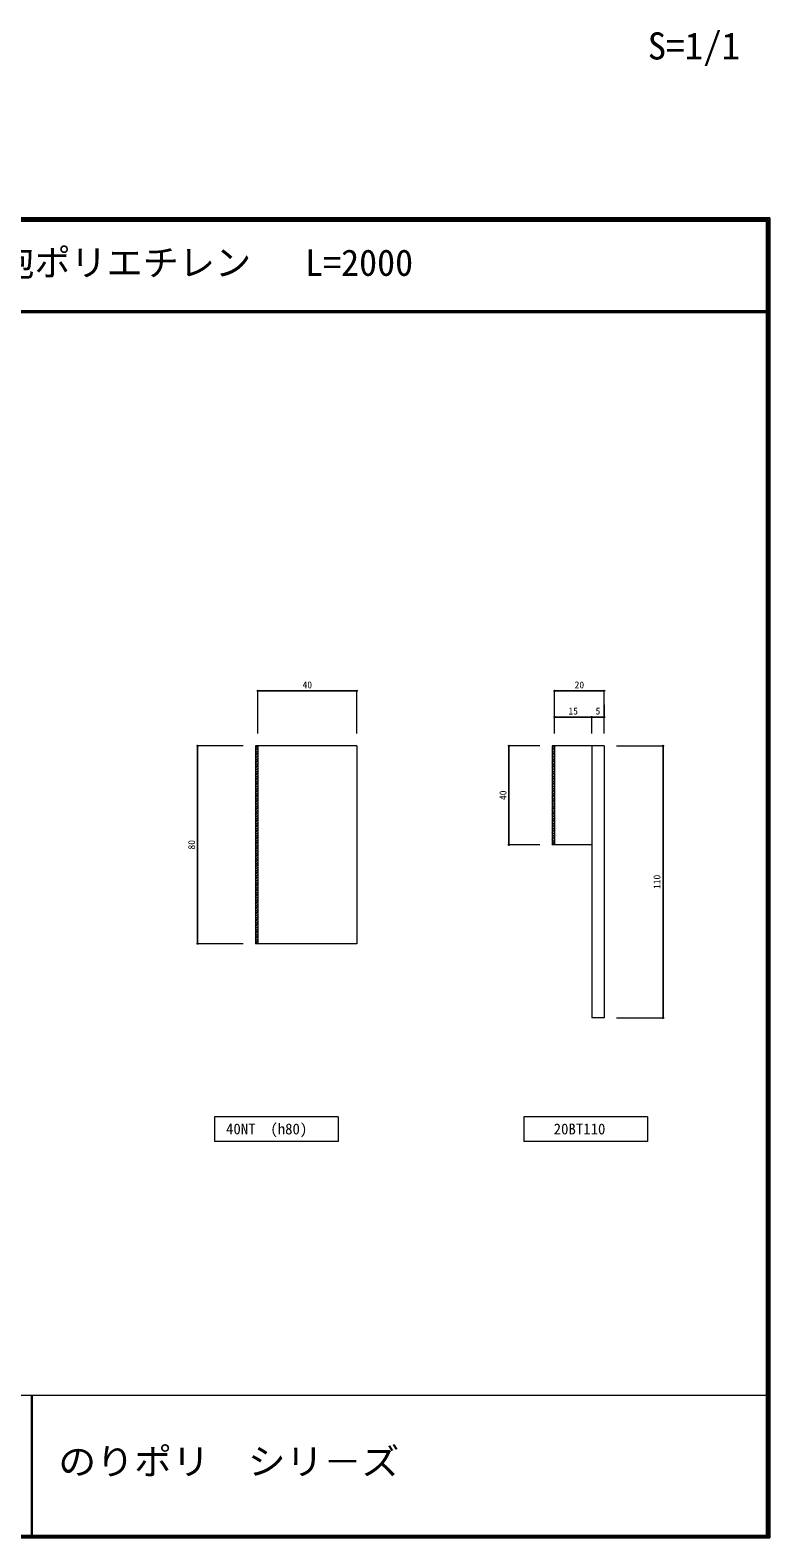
# Model space of a CAD drawing. Units: millimetres at full size, sheet at 1:1. Extents: x -382 to 382, y -267 to 343.
# Drawn here: x 82 to 382, y -267 to 343 of the extents above; entities that cross this region are included whole.
import ezdxf
from ezdxf.enums import TextEntityAlignment as Align

# ---------------------------------------------------------------- set-up
doc = ezdxf.new("R2010")
doc.units = ezdxf.units.MM
doc.header["$PDMODE"] = 32
doc.header["$PDSIZE"] = 0.5
doc.layers.add('0-6_GREEN', color=3, linetype='Continuous', lineweight=18)
doc.styles.add('ＭＳ ゴシック', font='')
doc.styles.get('ＭＳ ゴシック').set_extended_font_data('MS Gothic')

msp = doc.modelspace()

# ---------------------------------------------------------------- linework, layer by layer
at = {"layer": '0-6_GREEN'}
for p, q in [((381.581, 266.776), (-381.581, 266.776)), ((381.201, 266.396), (-381.296, 266.396)), ((380.82, 266.016), (-381.011, 266.016)), ((380.44, 265.636), (-380.725, 265.636)), ((380.06, 265.255), (-380.44, 265.255)), ((380.06, 265.255), (380.06, -265.636)), ((380.44, 265.636), (380.44, -265.921)), ((380.82, 266.016), (380.82, -266.206)), ((381.201, 266.396), (381.201, -266.491)), ((381.581, 266.776), (381.581, -266.776)), ((380.06, 229.132), (-380.725, 229.132)), ((380.06, 228.751), (-380.725, 228.751)), ((380.06, 228.371), (-380.725, 228.371)), ((174.56, 58.371), (174.56, 75.54)), ((214.56, 75.54), (174.56, 75.54)), ((174.76, 75.54), (214.36, 75.54)), ((214.56, 58.371), (214.56, 75.54)), ((294.56, 58.371), (294.56, 75.54)), ((314.56, 75.54), (294.56, 75.54)), ((294.76, 75.54), (314.36, 75.54)), ((314.56, 58.371), (314.56, 75.54)), ((314.56, 69.96), (314.56, 64.96)), ((294.56, 60.32), (294.56, 64.96)), ((309.56, 64.96), (294.56, 64.96)), ((294.76, 64.96), (309.36, 64.96)), ((309.56, 58.371), (309.56, 64.96)), ((309.56, 58.371), (309.56, 64.96)), ((314.56, 64.96), (309.56, 64.96)), ((309.76, 64.96), (314.36, 64.96)), ((168.56, 53.371), (150.211, 53.371)), ((150.211, -26.629), (150.211, 53.371)), ((150.211, 53.171), (150.211, -26.429)), ((174.56, 53.371), (174.56, -26.629)), ((214.56, 53.371), (174.56, 53.371)), ((214.56, 53.371), (214.56, -26.629)), ((288.56, 53.371), (276.101, 53.371)), ((276.101, 13.371), (276.101, 53.371)), ((276.101, 53.171), (276.101, 13.571)), ((314.56, 53.371), (294.56, 53.371)), ((294.56, 53.371), (294.56, 13.371)), ((309.56, 53.371), (309.56, -56.629)), ((314.56, 53.371), (314.56, -56.629)), ((319.56, 53.371), (338.375, 53.371)), ((338.375, -56.629), (338.375, 53.371)), ((338.375, 53.171), (338.375, -56.429)), ((288.56, 13.371), (276.101, 13.371)), ((309.56, 13.371), (294.56, 13.371)), ((168.56, -26.629), (150.211, -26.629)), ((214.56, -26.629), (174.56, -26.629)), ((314.56, -56.629), (309.56, -56.629)), ((319.56, -56.629), (338.375, -56.629)), ((157.06, -96.629), (157.06, -106.629)), ((207.06, -96.629), (157.06, -96.629)), ((207.06, -96.629), (207.06, -106.629)), ((282.06, -96.629), (282.06, -106.629)), ((332.06, -96.629), (282.06, -96.629)), ((332.06, -96.629), (332.06, -106.629)), ((207.06, -106.629), (157.06, -106.629)), ((332.06, -106.629), (282.06, -106.629)), ((-381.011, -209.168), (380.06, -209.168)), ((82.894, -209.168), (82.894, -266.206)), ((83.275, -209.168), (83.275, -266.206))]:
    msp.add_line(p, q, dxfattribs=at)
at = {"layer": '0-6_GREEN', "color": 6}
for p, q in [((173.56, 53.371), (173.56, -26.629)), ((174.56, 53.371), (173.56, 53.371)), ((173.56, 52.371), (174.56, 53.371)), ((173.56, 51.371), (174.56, 52.371)), ((173.56, 50.371), (174.56, 51.371)), ((173.56, 49.371), (174.56, 50.371)), ((173.56, 48.371), (174.56, 49.371)), ((293.56, 53.371), (293.56, 13.371)), ((294.56, 53.371), (293.56, 53.371)), ((293.56, 52.371), (294.56, 53.371)), ((293.56, 51.371), (294.56, 52.371)), ((293.56, 50.371), (294.56, 51.371)), ((293.56, 49.371), (294.56, 50.371)), ((293.56, 48.371), (294.56, 49.371)), ((173.56, 47.371), (174.56, 48.371)), ((173.56, 46.371), (174.56, 47.371)), ((173.56, 45.371), (174.56, 46.371)), ((173.56, 44.371), (174.56, 45.371)), ((173.56, 43.371), (174.56, 44.371)), ((173.56, 42.371), (174.56, 43.371)), ((293.56, 47.371), (294.56, 48.371)), ((293.56, 46.371), (294.56, 47.371)), ((293.56, 45.371), (294.56, 46.371)), ((293.56, 44.371), (294.56, 45.371)), ((293.56, 43.371), (294.56, 44.371)), ((293.56, 42.371), (294.56, 43.371)), ((173.56, 41.371), (174.56, 42.371)), ((173.56, 40.371), (174.56, 41.371)), ((173.56, 39.371), (174.56, 40.371)), ((173.56, 38.371), (174.56, 39.371)), ((173.56, 37.371), (174.56, 38.371)), ((173.56, 36.371), (174.56, 37.371)), ((293.56, 41.371), (294.56, 42.371)), ((293.56, 40.371), (294.56, 41.371)), ((293.56, 39.371), (294.56, 40.371)), ((293.56, 38.371), (294.56, 39.371)), ((293.56, 37.371), (294.56, 38.371)), ((293.56, 36.371), (294.56, 37.371)), ((173.56, 35.371), (174.56, 36.371)), ((173.56, 34.371), (174.56, 35.371)), ((173.56, 33.371), (174.56, 34.371)), ((173.56, 32.371), (174.56, 33.371)), ((173.56, 31.371), (174.56, 32.371)), ((173.56, 30.371), (174.56, 31.371)), ((293.56, 35.371), (294.56, 36.371)), ((293.56, 34.371), (294.56, 35.371)), ((293.56, 33.371), (294.56, 34.371)), ((293.56, 32.371), (294.56, 33.371)), ((293.56, 31.371), (294.56, 32.371)), ((293.56, 30.371), (294.56, 31.371)), ((173.56, 29.371), (174.56, 30.371)), ((173.56, 28.371), (174.56, 29.371)), ((173.56, 27.371), (174.56, 28.371)), ((173.56, 26.371), (174.56, 27.371)), ((173.56, 25.371), (174.56, 26.371)), ((173.56, 24.371), (174.56, 25.371)), ((293.56, 29.371), (294.56, 30.371)), ((293.56, 28.371), (294.56, 29.371)), ((293.56, 27.371), (294.56, 28.371)), ((293.56, 26.371), (294.56, 27.371)), ((293.56, 25.371), (294.56, 26.371)), ((293.56, 24.371), (294.56, 25.371)), ((173.56, 23.371), (174.56, 24.371)), ((173.56, 22.371), (174.56, 23.371)), ((173.56, 21.371), (174.56, 22.371)), ((173.56, 20.371), (174.56, 21.371)), ((173.56, 19.371), (174.56, 20.371)), ((173.56, 18.371), (174.56, 19.371)), ((173.56, 17.371), (174.56, 18.371)), ((293.56, 23.371), (294.56, 24.371)), ((293.56, 22.371), (294.56, 23.371)), ((293.56, 21.371), (294.56, 22.371)), ((293.56, 20.371), (294.56, 21.371)), ((293.56, 19.371), (294.56, 20.371)), ((293.56, 18.371), (294.56, 19.371)), ((293.56, 17.371), (294.56, 18.371)), ((173.56, 16.371), (174.56, 17.371)), ((173.56, 15.371), (174.56, 16.371)), ((173.56, 14.371), (174.56, 15.371)), ((173.56, 13.371), (174.56, 14.371)), ((173.56, 12.371), (174.56, 13.371)), ((173.56, 11.371), (174.56, 12.371)), ((293.56, 16.371), (294.56, 17.371)), ((293.56, 15.371), (294.56, 16.371)), ((293.56, 14.371), (294.56, 15.371)), ((173.56, 10.371), (174.56, 11.371)), ((173.56, 9.371), (174.56, 10.371)), ((173.56, 8.371), (174.56, 9.371)), ((173.56, 7.371), (174.56, 8.371)), ((173.56, 6.371), (174.56, 7.371)), ((173.56, 5.371), (174.56, 6.371)), ((173.56, 4.371), (174.56, 5.371)), ((173.56, 3.371), (174.56, 4.371)), ((173.56, 2.371), (174.56, 3.371)), ((173.56, 1.371), (174.56, 2.371)), ((173.56, 0.371), (174.56, 1.371)), ((173.56, -0.629), (174.56, 0.371)), ((173.56, -1.629), (174.56, -0.629)), ((173.56, -2.629), (174.56, -1.629)), ((173.56, -3.629), (174.56, -2.629)), ((173.56, -4.629), (174.56, -3.629)), ((173.56, -5.629), (174.56, -4.629)), ((173.56, -6.629), (174.56, -5.629)), ((173.56, -7.629), (174.56, -6.629)), ((173.56, -8.629), (174.56, -7.629)), ((173.56, -9.629), (174.56, -8.629)), ((173.56, -10.629), (174.56, -9.629)), ((173.56, -11.629), (174.56, -10.629)), ((173.56, -12.629), (174.56, -11.629)), ((173.56, -13.629), (174.56, -12.629)), ((173.56, -14.629), (174.56, -13.629)), ((173.56, -15.629), (174.56, -14.629)), ((173.56, -16.629), (174.56, -15.629)), ((173.56, -17.629), (174.56, -16.629)), ((173.56, -18.629), (174.56, -17.629)), ((173.56, -19.629), (174.56, -18.629)), ((173.56, -20.629), (174.56, -19.629)), ((173.56, -21.629), (174.56, -20.629)), ((173.56, -22.629), (174.56, -21.629)), ((173.56, -23.629), (174.56, -22.629)), ((173.56, -24.629), (174.56, -23.629)), ((173.56, -25.629), (174.56, -24.629))]:
    msp.add_line(p, q, dxfattribs=at)
at = {"layer": '0-6_GREEN'}
for points in [[(-381.581, 266.776), (-381.581, -266.776), (381.581, -266.776)], [(-381.296, 266.396), (-381.296, -266.491), (381.201, -266.491)], [(-381.011, 266.016), (-381.011, -266.206), (380.82, -266.206)], [(-380.725, 265.636), (-380.725, -265.921), (380.44, -265.921)], [(-380.44, 265.255), (-380.44, -265.636), (380.06, -265.636)]]:
    msp.add_lwpolyline(points, dxfattribs=at)
at = {"layer": '0-6_GREEN', "color": 6}
for points in [[(294.56, 13.371), (293.56, 13.371), (294.56, 14.371)], [(174.56, -26.629), (173.56, -26.629), (174.56, -25.629)]]:
    msp.add_lwpolyline(points, dxfattribs=at)
at = {"layer": '0-6_GREEN'}
for p in [(174.56, 75.54), (214.56, 75.54), (294.56, 75.54), (314.56, 75.54), (294.56, 64.96), (309.56, 64.96), (314.56, 64.96), (150.211, 53.371), (276.101, 53.371), (338.375, 53.371), (276.101, 13.371), (150.211, -26.629), (338.375, -56.629)]:
    msp.add_point(p, dxfattribs=at)

# ---------------------------------------------------------------- texts
at = {"layer": '0-6_GREEN', "style": 'ＭＳ ゴシック'}
for s, height, p in [('S=1/1', 10.98, (332.194, 327.463)), ('成形緩衝材\u3000発泡ポリエチレン   L=2000\u3000', 10.7, (-32.502, 240.093)), ('40', 2.815, (192.64, 75.736)), ('20', 2.815, (302.64, 75.736)), ('15', 2.815, (300.14, 65.156)), ('5', 2.815, (311.1, 65.156)), ('40NT  (h80)', 4.392, (161.676, -105.02)), ('20BT110', 4.392, (294.164, -105.02))]:
    msp.add_text(s, height=height, dxfattribs=at).set_placement(p, align=Align.BOTTOM_LEFT)
for s, p in [('40', (275.905, 31.451)), ('80', (150.015, 11.451)), ('110', (338.179, -4.509))]:
    msp.add_text(s, height=2.815, rotation=90, dxfattribs=at).set_placement(p, align=Align.BOTTOM_LEFT)
at = {"layer": '0-6_GREEN', "style": 'ＭＳ ゴシック', "width": 1.05}
msp.add_text('のりポリ\u3000シリ－ズ', height=10.7, dxfattribs=at).set_placement((93.851, -244.467), align=Align.BOTTOM_LEFT)

doc.saveas('drawing.dxf')
